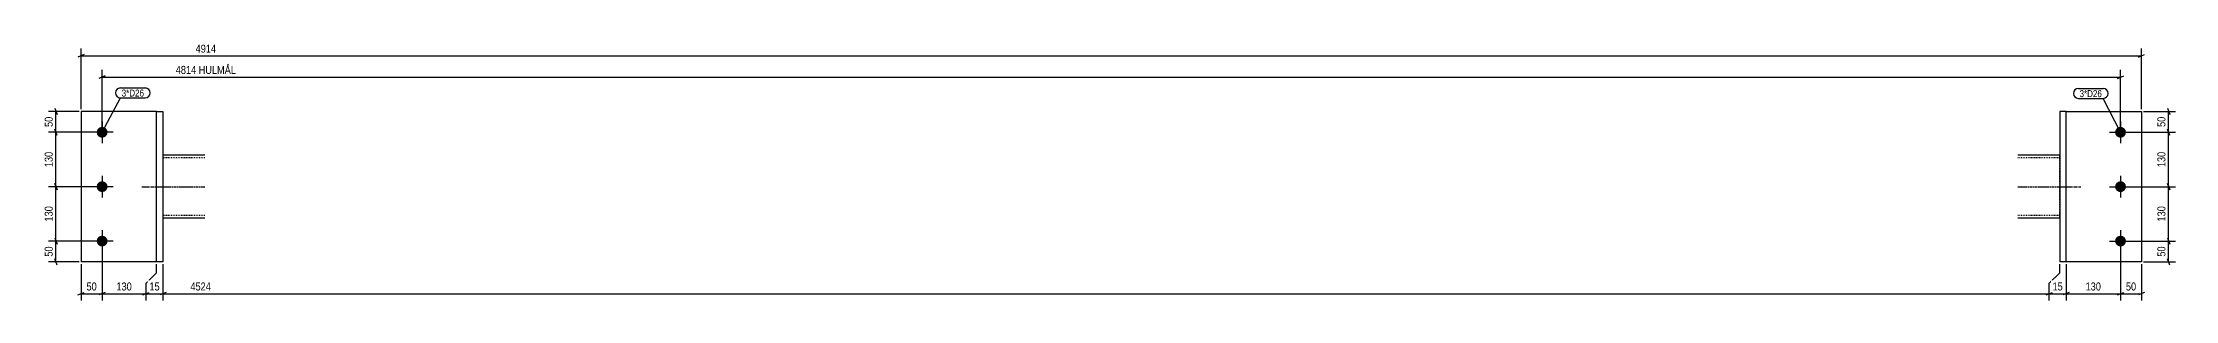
# Model space of a CAD drawing. Header units: millimetres. Extents: x 8 to 15742, y 12 to 628.
# Drawn here: x 8 to 5095, y 12 to 628 of the extents above; entities that cross this region are included whole.
import ezdxf

# ---------------------------------------------------------------- set-up
doc = ezdxf.new("R2010")
doc.units = ezdxf.units.MM
doc.linetypes.add('DXK_LINE_DOT2', pattern=[3.9198, 1.9599, -1.9599])
doc.linetypes.add('DXK_LINE_DOT3', pattern=[5.9187, 2.979, -0.9799, 0.9799, -0.9799])
for name, color, linetype in [('MÅLSÆTNING', 7, 'Continuous'), ('STÅL', 7, 'Continuous'), ('TEKST', 7, 'Continuous')]:
    doc.layers.add(name, color=color, linetype=linetype)
doc.styles.add('Arial Narrow', font='ARIALN.TTF', dxfattribs={"height": 0.2})

msp = doc.modelspace()

# ---------------------------------------------------------------- hatches: boundary and pattern name
at = {"layer": 'STÅL', "linetype": 'Continuous'}
for points in [[(149.8, 400.9, -1), (149.8, 426.9, -1)], [(4963.8, 426.9, -1), (4963.8, 400.9, -1)], [(149.8, 270.9, -1), (149.8, 296.9, -1)], [(4963.8, 296.9, -1), (4963.8, 270.9, -1)], [(149.8, 140.9, -1), (149.8, 166.9, -1)], [(4963.8, 166.9, -1), (4963.8, 140.9, -1)]]:
    msp.add_hatch(color=96, dxfattribs=at).paths.add_polyline_path(points)

# ---------------------------------------------------------------- linework, layer by layer
at = {"layer": 'MÅLSÆTNING', "color": 7, "linetype": 'Continuous'}
for p, q in [((99.8, 468.9), (99.8, 614.3)), ((5013.8, 468.9), (5013.8, 614.3)), ((107.3, 599.6), (92.3, 593.6)), ((149.8, 418.9), (149.8, 563.4)), ((4963.8, 418.9), (4963.8, 563.4)), ((5006.3, 593.6), (5021.3, 599.6)), ((157.3, 548.6), (142.3, 542.6)), ((149.8, 545.6), (4963.8, 545.6)), ((4956.3, 542.6), (4971.3, 548.6)), ((94.8, 463.9), (22, 463.9)), ((36.8, 471.4), (42.8, 456.4)), ((39.8, 413.9), (39.8, 463.9)), ((5018.8, 463.9), (5094.5, 463.9)), ((5075.5, 471.4), (5081.5, 456.4)), ((5078.5, 413.9), (5078.5, 463.9)), ((144.8, 413.9), (22, 413.9)), ((42.8, 406.4), (36.8, 421.4)), ((4968.8, 413.9), (5094.5, 413.9)), ((5081.5, 406.4), (5075.5, 421.4)), ((144.8, 283.9), (22, 283.9)), ((144.8, 283.9), (22, 283.9)), ((36.8, 291.4), (42.8, 276.4)), ((42.8, 276.4), (36.8, 291.4)), ((39.8, 153.9), (39.8, 283.9)), ((4968.8, 283.9), (5094.5, 283.9)), ((4968.8, 283.9), (5094.5, 283.9)), ((5075.5, 291.4), (5081.5, 276.4)), ((5081.5, 276.4), (5075.5, 291.4)), ((5078.5, 153.9), (5078.5, 283.9)), ((144.8, 153.9), (22, 153.9)), ((144.8, 153.9), (22, 153.9)), ((36.8, 161.4), (42.8, 146.4)), ((36.8, 161.4), (42.8, 146.4)), ((39.8, 103.9), (39.8, 153.9)), ((4968.8, 153.9), (5094.5, 153.9)), ((4968.8, 153.9), (5094.5, 153.9)), ((5075.5, 161.4), (5081.5, 146.4)), ((5075.5, 161.4), (5081.5, 146.4)), ((5078.5, 103.9), (5078.5, 153.9)), ((94.8, 103.9), (22, 103.9)), ((42.8, 96.4), (36.8, 111.4)), ((149.8, 148.9), (149.8, 12)), ((149.8, 148.9), (149.8, 12)), ((4963.8, 148.9), (4963.8, 12)), ((5018.8, 103.9), (5094.5, 103.9)), ((5081.5, 96.4), (5075.5, 111.4)), ((99.8, 98.9), (99.8, 12)), ((254.8, 53), (279.8, 78)), ((254.8, 53), (279.8, 78)), ((254.8, 12), (254.8, 53)), ((254.8, 12), (254.8, 53)), ((279.8, 78), (279.8, 98.9)), ((279.8, 78), (279.8, 98.9)), ((294.8, 98.9), (294.8, 12)), ((4793.8, 53), (4818.8, 78)), ((4793.8, 53), (4818.8, 78)), ((4793.8, 12), (4793.8, 53)), ((4793.8, 12), (4793.8, 53)), ((4818.8, 78), (4818.8, 98.9)), ((4818.8, 78), (4818.8, 98.9)), ((4833.8, 98.9), (4833.8, 12)), ((4833.8, 98.9), (4833.8, 12)), ((5013.8, 98.9), (5013.8, 12)), ((92.3, 25), (107.3, 31)), ((99.8, 28), (149.8, 28)), ((157.3, 31), (142.3, 25)), ((149.8, 28), (254.8, 28)), ((247.3, 25), (262.3, 31)), ((254.8, 28), (294.8, 28)), ((302.3, 31), (287.3, 25)), ((4786.3, 25), (4801.3, 31)), ((4786.3, 25), (4801.3, 31)), ((4793.8, 28), (4833.8, 28)), ((4841.3, 31), (4826.3, 25)), ((4841.3, 31), (4826.3, 25)), ((4956.3, 25), (4971.3, 31)), ((4963.8, 28), (5013.8, 28)), ((5021.3, 31), (5006.3, 25))]:
    msp.add_line(p, q, dxfattribs=at)
at = {"layer": 'STÅL', "color": 2, "linetype": 'Continuous'}
for p, q in [((99.8, 463.9), (99.8, 103.9)), ((279.8, 463.9), (99.8, 463.9)), ((279.8, 103.9), (279.8, 463.9)), ((279.8, 463.9), (294.8, 463.9)), ((294.8, 463.9), (294.8, 103.9)), ((4833.8, 463.9), (4818.8, 463.9)), ((4818.8, 463.9), (4818.8, 103.9)), ((4833.8, 463.9), (5013.8, 463.9)), ((4833.8, 103.9), (4833.8, 463.9)), ((5013.8, 463.9), (5013.8, 103.9)), ((394.8, 358.9), (294.8, 358.9)), ((4818.8, 358.9), (4718.8, 358.9)), ((394.8, 208.9), (294.8, 208.9)), ((4818.8, 208.9), (4718.8, 208.9)), ((279.8, 103.9), (99.8, 103.9)), ((294.8, 103.9), (279.8, 103.9)), ((4833.8, 103.9), (4818.8, 103.9)), ((5013.8, 103.9), (4833.8, 103.9))]:
    msp.add_line(p, q, dxfattribs=at)
at = {"layer": 'STÅL', "color": 7, "linetype": 'DXK_LINE_DOT2'}
for p, q in [((279.8, 103.9), (279.8, 463.9)), ((4833.8, 103.9), (4833.8, 463.9)), ((294.8, 358.9), (294.8, 208.9)), ((4818.8, 208.9), (4818.8, 358.9)), ((394.8, 352.9), (294.8, 352.9)), ((4818.8, 352.9), (4718.8, 352.9)), ((394.8, 214.9), (294.8, 214.9)), ((4818.8, 214.9), (4718.8, 214.9))]:
    msp.add_line(p, q, dxfattribs=at)
at = {"layer": 'STÅL', "color": 96, "linetype": 'Continuous'}
for p, q in [((175.8, 413.9), (123.8, 413.9)), ((149.8, 439.9), (149.8, 387.9)), ((4937.8, 413.9), (4989.8, 413.9)), ((4963.8, 439.9), (4963.8, 387.9)), ((149.8, 309.9), (149.8, 257.9)), ((4963.8, 309.9), (4963.8, 257.9)), ((175.8, 283.9), (123.8, 283.9)), ((4937.8, 283.9), (4989.8, 283.9)), ((175.8, 153.9), (123.8, 153.9)), ((149.8, 179.9), (149.8, 127.9)), ((4937.8, 153.9), (4989.8, 153.9)), ((4963.8, 179.9), (4963.8, 127.9))]:
    msp.add_line(p, q, dxfattribs=at)
at = {"layer": 'STÅL', "color": 7, "linetype": 'DXK_LINE_DOT3'}
for p, q in [((244.8, 283.9), (394.8, 283.9)), ((4718.8, 283.9), (4868.8, 283.9))]:
    msp.add_line(p, q, dxfattribs=at)

# ---------------------------------------------------------------- wipeouts: each hides what was drawn before it
at = {"color": 0}
for points in [[(249.7, 499.3), (249.7, 516.8), (196.5, 516.8), (196.5, 499.3)], [(4919.4, 497.9), (4919.4, 515.4), (4866.1, 515.4), (4866.1, 497.9)]]:
    msp.add_wipeout(points, dxfattribs=at).dxf.layer = 'TEKST'

# ---------------------------------------------------------------- next in the draw order: wipeouts: each hides what was drawn before it
for points, layer in [([(4792.1, 549.4), (4792.1, 577.4), (321.4, 577.4), (321.4, 549.4)], 'MÅLSÆTNING'), ([(36, 455.1), (8, 455.1), (8, 422.7), (36, 422.7)], 'MÅLSÆTNING'), ([(5074.8, 455.1), (5046.8, 455.1), (5046.8, 422.7), (5074.8, 422.7)], 'MÅLSÆTNING'), ([(36, 241.2), (8, 241.2), (8, 196.7), (36, 196.7)], 'MÅLSÆTNING'), ([(5074.8, 241.2), (5046.8, 241.2), (5046.8, 196.7), (5074.8, 196.7)], 'MÅLSÆTNING'), ([(36, 145.1), (8, 145.1), (8, 112.7), (36, 112.7)], 'MÅLSÆTNING'), ([(5074.8, 145.1), (5046.8, 145.1), (5046.8, 112.7), (5074.8, 112.7)], 'MÅLSÆTNING'), ([(224.5, 31.7), (224.5, 59.7), (180, 59.7), (180, 31.7)], 'MÅLSÆTNING'), ([(5004.9, 31.7), (5004.9, 59.7), (4972.6, 59.7), (4972.6, 31.7)], 'MÅLSÆTNING'), ([(249.7, 499.3), (249.7, 516.8), (196.5, 516.8), (196.5, 499.3)], 'TEKST'), ([(4919.4, 497.9), (4919.4, 515.4), (4866.1, 515.4), (4866.1, 497.9)], 'TEKST')]:
    msp.add_wipeout(points, dxfattribs=at).dxf.layer = layer

# ---------------------------------------------------------------- next in the draw order: linework, layer by layer
at = {"layer": 'MÅLSÆTNING', "color": 7, "linetype": 'Continuous'}
for p, q in [((99.8, 596.6), (5013.8, 596.6)), ((144.8, 413.9), (22, 413.9)), ((42.8, 406.4), (36.8, 421.4)), ((39.8, 283.9), (39.8, 413.9)), ((4968.8, 413.9), (5094.5, 413.9)), ((5081.5, 406.4), (5075.5, 421.4)), ((5078.5, 283.9), (5078.5, 413.9)), ((4963.8, 148.9), (4963.8, 12)), ((157.3, 31), (142.3, 25)), ((247.3, 25), (262.3, 31)), ((4833.8, 28), (4963.8, 28)), ((4956.3, 25), (4971.3, 31))]:
    msp.add_line(p, q, dxfattribs=at)
at = {"layer": 'TEKST', "color": 7, "linetype": 'Continuous'}
for p, q in [((193.5, 519.8), (252.7, 519.8)), ((4863.1, 518.4), (4922.4, 518.4)), ((149.8, 413.9), (193.5, 496.3)), ((193.5, 496.3), (252.7, 496.3)), ((4863.1, 494.9), (4922.4, 494.9)), ((4963.8, 413.9), (4922.4, 494.9))]:
    msp.add_line(p, q, dxfattribs=at)
for centre, start, end in [((193.5, 508.1), 90, 270), ((252.7, 508.1), 270, 90), ((4863.1, 506.7), 90, 270), ((4922.4, 506.7), 270, 90)]:
    msp.add_arc(centre, 11.7, start, end, dxfattribs=at)

# ---------------------------------------------------------------- next in the draw order: texts
at = {"layer": 'MÅLSÆTNING', "color": 3, "style": 'Arial Narrow'}
for s, height, p in [('4814 HULMÅL', 19.089, (325.4, 553.4)), ('130', 19.09, (184, 35.8)), ('50', 19.09, (4976.6, 35.8))]:
    msp.add_text(s, height=height, dxfattribs=at).set_placement(p)
for s, p in [('50', (32, 426.7)), ('50', (5070.8, 426.7)), ('130', (32, 200.7)), ('130', (5070.8, 200.7)), ('50', (32, 116.7)), ('50', (5070.8, 116.7))]:
    msp.add_text(s, height=19.09, rotation=90.0002, dxfattribs=at).set_placement(p)
at = {"layer": 'TEKST', "color": 3, "style": 'Arial Narrow'}
for p in [(196.5, 499.3), (4866.1, 497.9)]:
    msp.add_text('3*D26', height=16.7, dxfattribs=at).set_placement(p)

# ---------------------------------------------------------------- next in the draw order: wipeouts: each hides what was drawn before it
at = {"color": 0}
for points in [[(4744.6, 600.3), (4744.6, 628.3), (368.9, 628.3), (368.9, 600.3)], [(36, 371.2), (8, 371.2), (8, 326.7), (36, 326.7)], [(5074.8, 371.2), (5046.8, 371.2), (5046.8, 326.7), (5074.8, 326.7)], [(140.9, 31.7), (140.9, 59.7), (108.6, 59.7), (108.6, 31.7)], [(290.9, 31.7), (290.9, 59.7), (258.6, 59.7), (258.6, 31.7)], [(4921, 31.7), (4921, 59.7), (4876.5, 59.7), (4876.5, 31.7)]]:
    msp.add_wipeout(points, dxfattribs=at).dxf.layer = 'MÅLSÆTNING'

# ---------------------------------------------------------------- next in the draw order: linework, layer by layer
at = {"layer": 'MÅLSÆTNING', "color": 7, "linetype": 'Continuous'}
for p, q in [((294.8, 98.9), (294.8, 12)), ((302.3, 31), (287.3, 25)), ((294.8, 28), (4793.8, 28))]:
    msp.add_line(p, q, dxfattribs=at)

# ---------------------------------------------------------------- next in the draw order: texts
at = {"layer": 'MÅLSÆTNING', "color": 3, "style": 'Arial Narrow'}
for s, p in [('4914', (372.9, 604.3)), ('50', (112.6, 35.8)), ('15', (262.6, 35.8)), ('130', (4880.5, 35.8))]:
    msp.add_text(s, height=19.09, dxfattribs=at).set_placement(p)
for p in [(32, 330.7), (5070.8, 330.7)]:
    msp.add_text('130', height=19.09, rotation=90.0002, dxfattribs=at).set_placement(p)

# ---------------------------------------------------------------- next in the draw order: wipeouts: each hides what was drawn before it
at = {"color": 0}
for points in [[(4732.1, 31.7), (4732.1, 59.7), (356.4, 59.7), (356.4, 31.7)], [(4829.9, 31.7), (4829.9, 59.7), (4797.6, 59.7), (4797.6, 31.7)]]:
    msp.add_wipeout(points, dxfattribs=at).dxf.layer = 'MÅLSÆTNING'

# ---------------------------------------------------------------- next in the draw order: texts
at = {"layer": 'MÅLSÆTNING', "color": 3, "style": 'Arial Narrow'}
for s, p in [('4524', (360.4, 35.8)), ('15', (4801.6, 35.8))]:
    msp.add_text(s, height=19.09, dxfattribs=at).set_placement(p)

doc.saveas('drawing.dxf')
